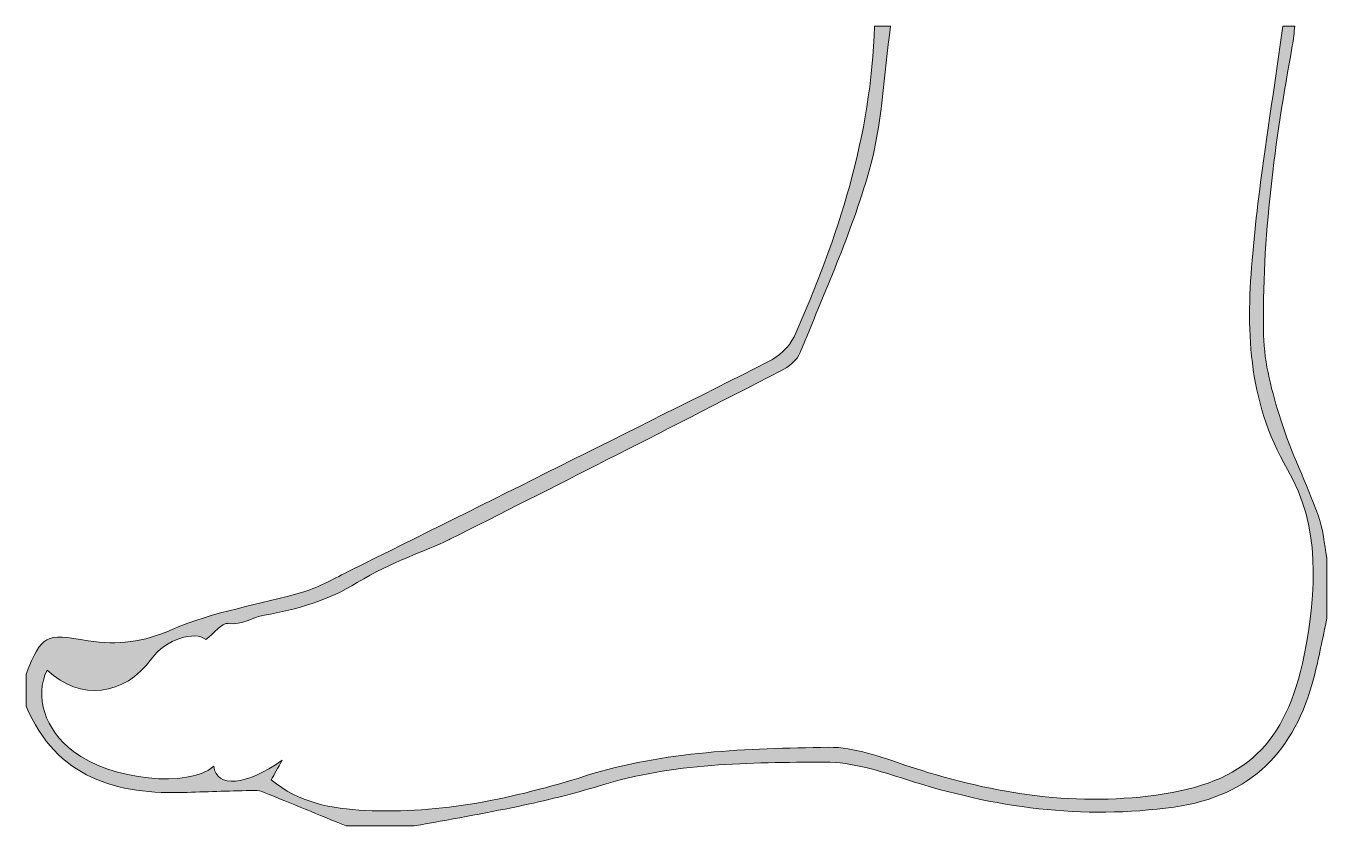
# Model space of a CAD drawing. Header units: centimetres. Extents: x 2.49 to 11.94, y -8.61 to -2.8.
import ezdxf

# ---------------------------------------------------------------- set-up
doc = ezdxf.new("R2010")
doc.units = ezdxf.units.CM
doc.header["$MEASUREMENT"] = 0
doc.layers.add('Layer 1', color=7, linetype='Continuous', lineweight=0)

msp = doc.modelspace()

# ---------------------------------------------------------------- hatches: boundary and pattern name
at = {"layer": 'Layer 1', "true_color": 0x000000, "transparency": 33554687}
h = msp.add_hatch(color=18, dxfattribs=at)
h.dxf.hatch_style = 2
edge = h.paths.add_edge_path()
edge.add_spline(control_points=[(11.875, -6.3541), (11.7898, -6.1202), (11.6773, -5.8955), (11.6025, -5.6587), (11.5397, -5.4597), (11.4828, -5.2494), (11.4785, -5.0429), (11.4637, -4.3348), (11.5613, -3.6352), (11.6868, -2.9395), (11.6953, -2.892), (11.6998, -2.8438), (11.7062, -2.796), (11.6772, -2.796), (11.6481, -2.796), (11.619, -2.796), (11.5438, -3.347), (11.4479, -3.8963), (11.3992, -4.4497), (11.3518, -4.9881), (11.3551, -5.5121), (11.653, -6.0212), (11.888, -6.4227), (11.8681, -6.9105), (11.7731, -7.3716), (11.6396, -8.0194), (11.351, -8.2994), (10.6967, -8.3886), (10.0755, -8.4733), (9.4715, -8.3707), (8.8799, -8.1722), (8.6976, -8.1111), (8.505, -8.0386), (8.3181, -8.0411), (7.7235, -8.049), (7.1288, -8.0675), (6.5504, -8.2491), (6.0318, -8.4119), (5.5008, -8.5279), (4.9502, -8.4999), (4.7056, -8.4874), (4.4703, -8.4445), (4.2673, -8.2771), (4.292, -8.2332), (4.3137, -8.1946), (4.3476, -8.1343), (4.0808, -8.3242), (3.8728, -8.3367), (3.8502, -8.1792), (3.6697, -8.3394), (3.1036, -8.2797), (2.8299, -8.0715), (2.6232, -7.9143), (2.5446, -7.6696), (2.6397, -7.48), (2.8803, -7.7048), (3.1989, -7.6698), (3.3983, -7.3965), (3.5018, -7.2545), (3.7142, -7.1912), (3.7927, -7.2575), (3.851, -7.2129), (3.9092, -7.1337), (3.9554, -7.1402), (4.0575, -7.1546), (4.1305, -7.0957), (4.218, -7.0804), (4.4563, -7.0387), (4.6808, -6.9732), (4.8931, -6.8428), (5.1443, -6.6885), (5.4012, -6.6108), (5.5503, -6.5359), (5.5564, -6.5328), (5.5603, -6.5309), (5.5652, -6.5284), (6.3214, -6.148), (7.0585, -5.7724), (7.9705, -5.3043), (8.0267, -5.2754), (8.0897, -5.2252), (8.1119, -5.1699), (8.2864, -4.7353), (8.4812, -4.3056), (8.6102, -3.8572), (8.7082, -3.5165), (8.719, -3.1506), (8.7686, -2.796), (8.7298, -2.796), (8.691, -2.796), (8.6522, -2.796), (8.6267, -3.5932), (8.3892, -4.3365), (8.0664, -5.056), (8.0328, -5.131), (7.9524, -5.2004), (7.8767, -5.2386), (6.8668, -5.7479), (5.8541, -6.2513), (4.8416, -6.7554), (4.7309, -6.8105), (4.622, -6.8748), (4.5047, -6.9097), (4.1862, -7.0045), (3.8486, -7.0518), (3.5478, -7.1842), (3.3384, -7.2764), (3.1522, -7.301), (2.9386, -7.2655), (2.6168, -7.212), (2.6066, -7.2211), (2.486, -7.5079), (2.486, -7.5854), (2.486, -7.663), (2.486, -7.7406), (2.7069, -8.2656), (3.1442, -8.3872), (3.6567, -8.369), (3.8204, -8.3632), (3.9841, -8.358), (4.1479, -8.3543), (4.1707, -8.3538), (4.1951, -8.3604), (4.2166, -8.3691), (4.4156, -8.4498), (4.6142, -8.5316), (4.8129, -8.6131), (4.9777, -8.6131), (5.1425, -8.6131), (5.3074, -8.6131), (5.5587, -8.566), (5.811, -8.5235), (6.061, -8.4702), (6.2596, -8.4279), (6.4583, -8.3818), (6.6518, -8.3211), (7.1872, -8.1532), (7.7405, -8.1511), (8.291, -8.1489), (8.4885, -8.1481), (8.6914, -8.2135), (8.8833, -8.2754), (9.5189, -8.4804), (10.162, -8.5691), (10.8291, -8.4751), (11.391, -8.3959), (11.7063, -8.0658), (11.8429, -7.5368), (11.8801, -7.3928), (11.9072, -7.2461), (11.9389, -7.1007), (11.9389, -6.9552), (11.9389, -6.8098), (11.9389, -6.6644), (11.9185, -6.5606), (11.9107, -6.4522), (11.875, -6.3541)], knot_values=[0, 0, 0, 0, 1, 1, 1, 2, 2, 2, 3, 3, 3, 4, 4, 4, 5, 5, 5, 6, 6, 6, 7, 7, 7, 8, 8, 8, 9, 9, 9, 10, 10, 10, 11, 11, 11, 12, 12, 12, 13, 13, 13, 14, 14, 14, 15, 15, 15, 16, 16, 16, 17, 17, 17, 18, 18, 18, 19, 19, 19, 20, 20, 20, 21, 21, 21, 22, 22, 22, 23, 23, 23, 24, 24, 24, 25, 25, 25, 26, 26, 26, 27, 27, 27, 28, 28, 28, 29, 29, 29, 30, 30, 30, 31, 31, 31, 32, 32, 32, 33, 33, 33, 34, 34, 34, 35, 35, 35, 36, 36, 36, 37, 37, 37, 38, 38, 38, 39, 39, 39, 40, 40, 40, 41, 41, 41, 42, 42, 42, 43, 43, 43, 44, 44, 44, 45, 45, 45, 46, 46, 46, 47, 47, 47, 48, 48, 48, 49, 49, 49, 50, 50, 50, 51, 51, 51, 52, 52, 52, 52], degree=3, periodic=0)

# ---------------------------------------------------------------- linework, layer by layer
at = {"layer": 'Layer 1'}
msp.add_open_spline([(11.875, -6.3541), (11.7898, -6.1202), (11.6773, -5.8955), (11.6025, -5.6587), (11.5397, -5.4597), (11.4828, -5.2494), (11.4785, -5.0429), (11.4637, -4.3348), (11.5613, -3.6352), (11.6868, -2.9395), (11.6953, -2.892), (11.6998, -2.8438), (11.7062, -2.796), (11.6772, -2.796), (11.6481, -2.796), (11.619, -2.796), (11.5438, -3.347), (11.4479, -3.8963), (11.3992, -4.4497), (11.3518, -4.9881), (11.3551, -5.5121), (11.653, -6.0212), (11.888, -6.4227), (11.8681, -6.9105), (11.7731, -7.3716), (11.6396, -8.0194), (11.351, -8.2994), (10.6967, -8.3886), (10.0755, -8.4733), (9.4715, -8.3707), (8.8799, -8.1722), (8.6976, -8.1111), (8.505, -8.0386), (8.3181, -8.0411), (7.7235, -8.049), (7.1288, -8.0675), (6.5504, -8.2491), (6.0318, -8.4119), (5.5008, -8.5279), (4.9502, -8.4999), (4.7056, -8.4874), (4.4703, -8.4445), (4.2673, -8.2771), (4.292, -8.2332), (4.3137, -8.1946), (4.3476, -8.1343), (4.0808, -8.3242), (3.8728, -8.3367), (3.8502, -8.1792), (3.6697, -8.3394), (3.1036, -8.2797), (2.8299, -8.0715), (2.6232, -7.9143), (2.5446, -7.6696), (2.6397, -7.48), (2.8803, -7.7048), (3.1989, -7.6698), (3.3983, -7.3965), (3.5018, -7.2545), (3.7142, -7.1912), (3.7927, -7.2575), (3.851, -7.2129), (3.9092, -7.1337), (3.9554, -7.1402), (4.0575, -7.1546), (4.1305, -7.0957), (4.218, -7.0804), (4.4563, -7.0387), (4.6808, -6.9732), (4.8931, -6.8428), (5.1443, -6.6885), (5.4012, -6.6108), (5.5503, -6.5359), (5.5564, -6.5328), (5.5603, -6.5309), (5.5652, -6.5284), (6.3214, -6.148), (7.0585, -5.7724), (7.9705, -5.3043), (8.0267, -5.2754), (8.0897, -5.2252), (8.1119, -5.1699), (8.2864, -4.7353), (8.4812, -4.3056), (8.6102, -3.8572), (8.7082, -3.5165), (8.719, -3.1506), (8.7686, -2.796), (8.7298, -2.796), (8.691, -2.796), (8.6522, -2.796), (8.6267, -3.5932), (8.3892, -4.3365), (8.0664, -5.056), (8.0328, -5.131), (7.9524, -5.2004), (7.8767, -5.2386), (6.8668, -5.7479), (5.8541, -6.2513), (4.8416, -6.7554), (4.7309, -6.8105), (4.622, -6.8748), (4.5047, -6.9097), (4.1862, -7.0045), (3.8486, -7.0518), (3.5478, -7.1842), (3.3384, -7.2764), (3.1522, -7.301), (2.9386, -7.2655), (2.6168, -7.212), (2.6066, -7.2211), (2.486, -7.5079), (2.486, -7.5854), (2.486, -7.663), (2.486, -7.7406), (2.7069, -8.2656), (3.1442, -8.3872), (3.6567, -8.369), (3.8204, -8.3632), (3.9841, -8.358), (4.1479, -8.3543), (4.1707, -8.3538), (4.1951, -8.3604), (4.2166, -8.3691), (4.4156, -8.4498), (4.6142, -8.5316), (4.8129, -8.6131), (4.9777, -8.6131), (5.1425, -8.6131), (5.3074, -8.6131), (5.5587, -8.566), (5.811, -8.5235), (6.061, -8.4702), (6.2596, -8.4279), (6.4583, -8.3818), (6.6518, -8.3211), (7.1872, -8.1532), (7.7405, -8.1511), (8.291, -8.1489), (8.4885, -8.1481), (8.6914, -8.2135), (8.8833, -8.2754), (9.5189, -8.4804), (10.162, -8.5691), (10.8291, -8.4751), (11.391, -8.3959), (11.7063, -8.0658), (11.8429, -7.5368), (11.8801, -7.3928), (11.9072, -7.2461), (11.9389, -7.1007), (11.9389, -6.9552), (11.9389, -6.8098), (11.9389, -6.6644), (11.9185, -6.5606), (11.9107, -6.4522), (11.875, -6.3541)], degree=3, knots=[0, 0, 0, 0, 1, 1, 1, 2, 2, 2, 3, 3, 3, 4, 4, 4, 5, 5, 5, 6, 6, 6, 7, 7, 7, 8, 8, 8, 9, 9, 9, 10, 10, 10, 11, 11, 11, 12, 12, 12, 13, 13, 13, 14, 14, 14, 15, 15, 15, 16, 16, 16, 17, 17, 17, 18, 18, 18, 19, 19, 19, 20, 20, 20, 21, 21, 21, 22, 22, 22, 23, 23, 23, 24, 24, 24, 25, 25, 25, 26, 26, 26, 27, 27, 27, 28, 28, 28, 29, 29, 29, 30, 30, 30, 31, 31, 31, 32, 32, 32, 33, 33, 33, 34, 34, 34, 35, 35, 35, 36, 36, 36, 37, 37, 37, 38, 38, 38, 39, 39, 39, 40, 40, 40, 41, 41, 41, 42, 42, 42, 43, 43, 43, 44, 44, 44, 45, 45, 45, 46, 46, 46, 47, 47, 47, 48, 48, 48, 49, 49, 49, 50, 50, 50, 51, 51, 51, 52, 52, 52, 52], dxfattribs=at)

doc.saveas('drawing.dxf')
